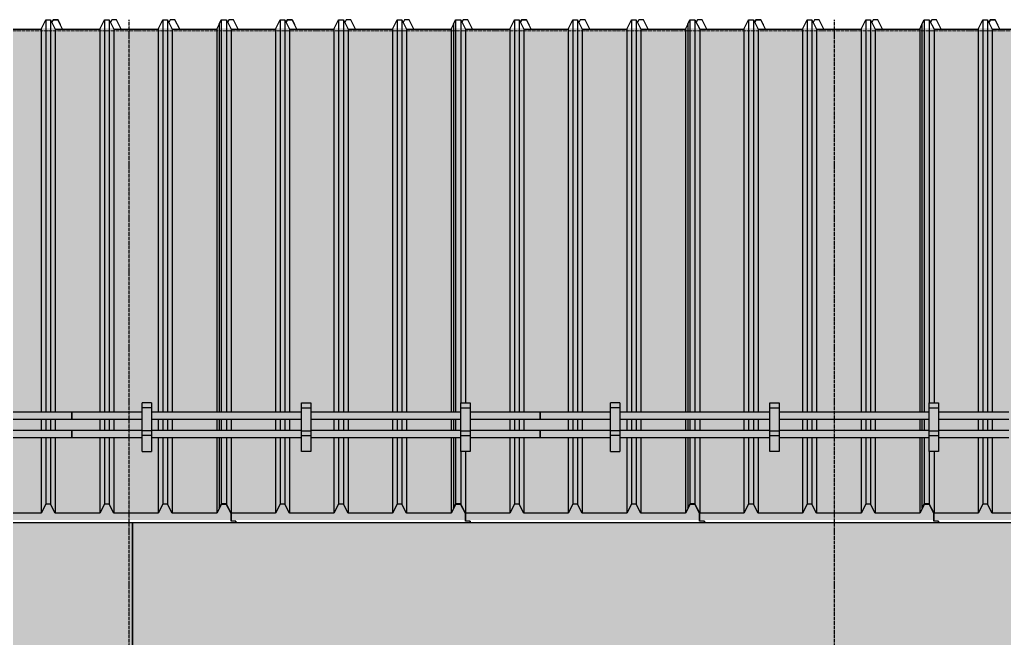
# Model space of a CAD drawing. Header units: millimetres. Extents: x 2162 to 93478, y -2737 to 52379.
# Drawn here: x 35685 to 39887, y 47372 to 50015 of the extents above; entities that cross this region are included whole.
import ezdxf

# ---------------------------------------------------------------- set-up
doc = ezdxf.new("R2010")
doc.units = ezdxf.units.MM
doc.linetypes.add('Штрихпунктир 15 х 2 х 2 мм', pattern=[19, 15, -2, 0, -2])
doc.linetypes.add('Штрихпунктирная', pattern=[30, 25, -2.25, 0.5, -2.25])
doc.layers.add('Axes', color=40, linetype='Штрихпунктирная')
doc.layers.add('Level', color=7, linetype='Continuous', lineweight=9)

# ---------------------------------------------------------------- blocks, each defined once
blk = doc.blocks.new('panel054')
at = {"color": 0}
for p, q in [((20721.2, 5308.9), (20730.7, 5327.4)), ((20721.2, 5308.9), (20721.2, 3650.7)), ((20730.7, 5327.4), (20752.2, 5327.4)), ((20730.7, 5327.4), (20730.7, 3650.7)), ((20752.2, 5327.4), (20772.7, 5287.3)), ((20752.2, 5327.4), (20752.2, 3690.1)), ((20961.4, 5287.3), (20981.4, 5326.4)), ((20981.4, 5326.4), (21001.4, 5326.4)), ((20981.4, 5326.4), (20981.4, 3650.4)), ((21001.4, 5326.4), (21021.4, 5287.3)), ((21001.4, 5326.4), (21001.4, 3650.4)), ((21211.4, 5287.3), (21231.4, 5326.4)), ((21231.4, 5326.4), (21251.4, 5326.4)), ((21231.4, 5326.4), (21231.4, 3650.4)), ((21251.4, 5326.4), (21271.4, 5287.3)), ((21251.4, 5326.4), (21251.4, 3650.4)), ((21461.4, 5287.3), (21481.4, 5326.4)), ((21481.4, 5326.4), (21501.4, 5326.4)), ((21481.4, 5326.4), (21481.4, 3650.7)), ((21501.4, 5326.4), (21521.4, 5287.3)), ((21501.4, 5326.4), (21501.4, 3650.7)), ((21711.4, 5287.3), (21721.2, 5306.4)), ((20772.7, 5287.3), (20961.4, 5287.3)), ((20772.7, 5287.3), (20772.7, 3690.1)), ((20961.4, 5287.3), (20961.4, 3650.4)), ((21021.4, 5287.3), (21211.4, 5287.3)), ((21021.4, 5287.3), (21021.4, 3650.6)), ((21211.4, 5287.3), (21211.4, 3650.4)), ((21271.4, 5287.3), (21461.4, 5287.3)), ((21271.4, 5287.3), (21271.4, 3650.4)), ((21461.4, 5287.3), (21461.4, 3650.7)), ((21521.4, 5287.3), (21711.4, 5287.3)), ((21521.4, 5287.3), (21521.4, 3650.7)), ((21711.4, 5287.3), (21711.4, 3650.4)), ((20721.2, 3620.7), (20721.2, 3572.4)), ((20730.7, 3620.7), (20730.7, 3572.4)), ((20961.4, 3620.7), (20961.4, 3572.1)), ((20981.4, 3620.7), (20981.4, 3572.1)), ((21001.4, 3620.7), (21001.4, 3572.1)), ((21021.4, 3620.7), (21021.4, 3572.4)), ((21211.4, 3620.7), (21211.4, 3572.1)), ((21231.4, 3620.7), (21231.4, 3572.1)), ((21251.4, 3620.7), (21251.4, 3572.1)), ((21271.4, 3620.7), (21271.4, 3572.1)), ((21461.4, 3620.8), (21461.4, 3572.5)), ((21481.4, 3620.8), (21481.4, 3572.5)), ((21501.4, 3620.8), (21501.4, 3572.5)), ((21521.4, 3620.8), (21521.4, 3572.5)), ((21711.4, 3620.7), (21711.4, 3572.1)), ((20721.2, 3542.5), (20721.2, 3240.7)), ((20730.7, 3542.5), (20730.7, 3259.2)), ((20961.4, 3542.5), (20961.4, 3219.1)), ((20981.4, 3542.5), (20981.4, 3258.3)), ((21001.4, 3542.5), (21001.4, 3258.3)), ((21021.4, 3542.5), (21021.4, 3219.1)), ((21211.4, 3542.5), (21211.4, 3219.1)), ((21231.4, 3542.5), (21231.4, 3258.3)), ((21251.4, 3542.5), (21251.4, 3258.3)), ((21271.4, 3542.5), (21271.4, 3219.1)), ((21461.4, 3542.5), (21461.4, 3219.1)), ((21481.4, 3542.5), (21481.4, 3258.3)), ((21501.4, 3542.6), (21501.4, 3258.3)), ((21521.4, 3542.6), (21521.4, 3219.1)), ((21711.4, 3542.5), (21711.4, 3219.1)), ((20752.2, 3482.3), (20752.2, 3259.2)), ((20772.7, 3482.3), (20772.7, 3219.1)), ((20730.7, 3259.2), (20721.2, 3240.7)), ((20721.2, 3240.7), (20721.9, 3240.3)), ((20721.9, 3240.3), (20731.2, 3258.4)), ((20752.2, 3259.2), (20730.7, 3259.2)), ((20731.2, 3258.4), (20751.7, 3258.4)), ((20751.7, 3258.4), (20772.2, 3218.3)), ((20772.7, 3219.1), (20752.2, 3259.2)), ((20981.4, 3258.3), (20961.4, 3219.1)), ((21001.4, 3258.3), (20981.4, 3258.3)), ((21021.4, 3219.1), (21001.4, 3258.3)), ((21231.4, 3258.3), (21211.4, 3219.1)), ((21251.4, 3258.3), (21231.4, 3258.3)), ((21271.4, 3219.1), (21251.4, 3258.3)), ((21481.4, 3258.3), (21461.4, 3219.1)), ((21501.4, 3258.3), (21481.4, 3258.3)), ((21521.4, 3219.1), (21501.4, 3258.3)), ((21731.4, 3258.3), (21711.4, 3219.1)), ((21751.4, 3258.3), (21731.4, 3258.3)), ((21772.2, 3217.6), (21751.4, 3258.3)), ((20772.2, 3217.6), (20772.2, 3186.4)), ((20961.4, 3219.1), (20772.7, 3219.1)), ((21211.4, 3219.1), (21021.4, 3219.1)), ((21461.4, 3219.1), (21271.4, 3219.1)), ((21711.4, 3219.1), (21521.4, 3219.1)), ((21772.2, 3185.9), (21772.2, 3217.6)), ((20772.2, 3186.4), (20792.2, 3186.4)), ((20792.2, 3185.9), (20792.2, 3180)), ((20792.2, 3180), (21792.2, 3180)), ((21792.2, 3185.9), (21772.2, 3185.9)), ((21792.2, 3180), (21792.2, 3185.9))]:
    blk.add_line(p, q, dxfattribs=at)

msp = doc.modelspace()

# ---------------------------------------------------------------- hatches: boundary and pattern name
at = {"true_color": 0x61993b}
h = msp.add_hatch(color=85, dxfattribs=at)
h.dxf.hatch_style = 1
h.paths.add_polyline_path([(57637.3, 49977.9), (17777.2, 49977.9), (17777.2, 47877.9), (57637.3, 47877.9)])
h.paths.add_polyline_path([(18612.2, 48388.1), (18612.2, 48367.3), (18612.2, 48348.7), (19252.2, 48348.7), (19252.2, 48367.3), (19252.2, 48388.1), (19292.2, 48388.1), (19292.2, 48367.3), (19292.2, 48348.7), (19592.2, 48348.7), (19892.2, 48348.7), (19892.2, 48367.3), (19892.2, 48388.1), (19932.2, 48388.1), (19932.2, 48367.3), (19932.2, 48348.7), (20572.2, 48348.7), (20572.2, 48367.3), (20572.2, 48388.1), (20612.2, 48388.1), (20612.2, 48367.3), (20612.2, 48269.5), (20612.2, 48248.7), (20612.2, 48180.2), (20572.2, 48180.2), (20572.2, 48240.4), (20521.4, 48240.4), (20521.4, 47917.1), (20501.4, 47956.2), (20481.4, 47956.2), (20461.4, 47917.1), (20272.2, 47917.1), (20272.2, 47884.3), (20292.2, 47884.3), (20292.2, 47883.8), (20272.2, 47883.8), (20272.2, 47915.6), (20251.4, 47956.2), (20231.4, 47956.2), (20211.4, 47917.1), (20021.4, 47917.1), (20001.4, 47956.2), (19981.4, 47956.2), (19961.4, 47917.1), (19771.4, 47917.1), (19751.4, 47956.2), (19731.4, 47956.2), (19711.4, 47917.1), (19521.4, 47917.1), (19501.4, 47956.2), (19481.4, 47956.2), (19461.4, 47917.1), (19272.2, 47917.1), (19272.2, 47884.3), (19292.2, 47884.3), (19292.2, 47883.8), (19272.2, 47883.8), (19272.2, 47915.6), (19251.4, 47956.2), (19231.4, 47956.2), (19211.4, 47917.1), (19021.4, 47917.1), (19001.4, 47956.2), (18981.4, 47956.2), (18961.4, 47917.1), (18771.4, 47917.1), (18751.4, 47956.2), (18731.4, 47956.2), (18711.4, 47917.1), (18521.4, 47917.1), (18501.4, 47956.2), (18481.4, 47956.2), (18461.4, 47917.1), (18272.2, 47917.1), (18272.2, 47916.3), (18271.8, 47917.1), (18241.4, 47917.1), (18226.2, 47946.8), (18221.9, 47938.3), (18221.2, 47938.6), (18225.8, 47947.6), (18221.4, 47956.2), (18201.4, 47956.2), (18181.4, 47917.1), (17991.4, 47917.1), (17971.4, 47956.2), (17951.4, 47956.2), (17931.4, 47917.1), (17931.4, 48180.2), (17892.2, 48180.2), (17892.2, 48248.7), (17892.2, 48269.5), (17892.2, 48367.3), (17892.2, 48388.1), (17932.2, 48388.1), (17932.2, 48367.3), (17932.2, 48348.7), (18572.2, 48348.7), (18572.2, 48367.3), (18572.2, 48388.1)], flags=16)
h.paths.add_polyline_path([(18612.2, 48270.4), (18612.2, 48248.7), (18612.2, 48240.4), (19252.2, 48240.4), (19252.2, 48248.7), (19252.2, 48270.4)], flags=0)
h.paths.add_polyline_path([(18521.4, 48318.7), (18521.4, 48270.4), (18572.2, 48270.4), (18572.2, 48269.5), (18572.2, 48248.7), (18572.2, 48240.4), (18471.4, 48240.4), (18471.4, 47956.2), (18451.4, 47956.2), (18431.4, 47917.1), (18431.4, 48240.4), (18272.6, 48240.4), (18272.6, 47917.1), (18252.5, 47956.4), (18230.6, 47956.4), (18230.6, 48240.4), (17932.2, 48240.4), (17932.2, 48248.7), (17932.2, 48270.4), (17951.4, 48270.4), (17951.4, 48318.7)], flags=0)
h.paths.add_polyline_path([(19592.2, 48318.7), (19771.4, 48318.7), (19771.4, 48270.4), (19892.2, 48270.4), (19932.2, 48269.5), (19932.2, 48248.7), (19932.2, 48180.2), (19892.2, 48180.2), (19892.2, 48240.4), (19592.2, 48240.4), (19292.2, 48240.4), (19292.2, 48180.2), (19272.6, 48180.2), (19272.6, 47917.1), (19272.2, 47884.3), (19272.2, 47916.3), (19251.7, 47956.4), (19231.1, 47956.4), (19221.9, 47938.3), (19221.2, 47938.6), (19230.6, 47957.2), (19252.1, 47957.2), (19252.1, 48180.2), (19292.2, 48180.2), (19292.2, 48248.7), (19292.2, 48270.4), (19461.4, 48270.4), (19461.4, 48318.7)], flags=0)
h.paths.add_polyline_path([(20521.4, 48318.7), (20521.4, 48270.4), (19961.4, 48270.4), (19961.4, 48318.7)], flags=0)
h.paths.add_polyline_path([(20221.2, 47938.6), (20230.6, 47957.2), (20252.1, 47957.2), (20272.6, 47917.1), (20272.2, 47916.3), (20251.7, 47956.4), (20231.1, 47956.4), (20221.9, 47938.3)], flags=0)
h.paths.add_polyline_path([(20272.6, 48240.4), (20272.6, 47917.1), (20272.2, 47884.3), (20272.2, 47915.6)], flags=0)
h = msp.add_hatch(color=85, dxfattribs=at)
h.dxf.hatch_style = 1
h.paths.add_polyline_path([(57615.6, 49336.2), (5644.8, 49336.2), (5644.8, 47879), (57615.6, 47879)])
h.paths.add_polyline_path([(17022, 49336.2), (17022, 48338.3)], flags=16)
h.paths.add_polyline_path([(15460.8, 49336.2), (15456.8, 49316.4), (15456.8, 48358), (15247.1, 48338.3), (15291.1, 48357), (15291.1, 48338.3), (15460.8, 48338.3)], flags=16)
at = {"true_color": 0xecece7}
h = msp.add_hatch(color=254, dxfattribs=at)
h.dxf.hatch_style = 1
h.paths.add_polyline_path([(57150.1, 47867.6), (6124, 47867.6), (6124, 46927.6), (9899.9, 46927.6), (10799.9, 46927.6), (57150.1, 46927.6)])

# ---------------------------------------------------------------- linework, layer by layer
for p, q in [((35827.1, 50015), (35821.4, 50004)), ((35821.9, 50003.1), (35827.6, 50014.2)), ((35827.8, 50014), (35822.1, 50002.8)), ((35848.6, 50015), (35827.1, 50015)), ((35827.6, 50014.2), (35848.1, 50014.2)), ((35847.8, 50014), (35827.8, 50014)), ((35867.8, 49974.9), (35847.8, 50014)), ((35848.1, 50014.2), (35857.3, 49996.1)), ((35858, 49996.5), (35848.6, 50015)), ((36077.8, 50014), (36072.1, 50002.8)), ((36097.8, 50014), (36077.8, 50014)), ((36117.8, 49974.9), (36097.8, 50014)), ((36327.8, 50014), (36322.1, 50002.8)), ((36347.8, 50014), (36327.8, 50014)), ((36367.8, 49974.9), (36347.8, 50014)), ((36536.1, 49996.5), (36545.5, 50015)), ((36545.5, 50015), (36567, 50015)), ((36545.5, 50015), (36545.5, 48338)), ((36567, 50015), (36587.5, 49974.9)), ((36567, 50015), (36567, 48338)), ((36577.8, 50014), (36572.7, 50004)), ((36597.8, 50014), (36577.8, 50014)), ((36617.8, 49974.9), (36597.8, 50014)), ((36776.3, 49974.9), (36796.3, 50014)), ((36796.3, 50014), (36816.3, 50014)), ((36796.3, 50014), (36796.3, 48338.3)), ((36816.3, 50014), (36836.3, 49974.9)), ((36816.3, 50014), (36816.3, 48338.3)), ((36827.1, 50015), (36821.4, 50004)), ((36821.9, 50003.1), (36827.6, 50014.2)), ((36827.8, 50014), (36822.1, 50002.8)), ((36848.6, 50015), (36827.1, 50015)), ((36827.6, 50014.2), (36848.1, 50014.2)), ((36847.8, 50014), (36827.8, 50014)), ((36867.8, 49974.9), (36847.8, 50014)), ((36848.1, 50014.2), (36857.3, 49996.1)), ((36858, 49996.5), (36848.6, 50015)), ((37026.3, 49974.9), (37046.3, 50014)), ((37046.3, 50014), (37066.3, 50014)), ((37046.3, 50014), (37046.3, 48338.3)), ((37066.3, 50014), (37086.3, 49974.9)), ((37066.3, 50014), (37066.3, 48338.3)), ((37077.8, 50014), (37072.1, 50002.8)), ((37097.8, 50014), (37077.8, 50014)), ((37117.8, 49974.9), (37097.8, 50014)), ((37276.3, 49974.9), (37296.3, 50014)), ((37296.3, 50014), (37316.3, 50014)), ((37296.3, 50014), (37296.3, 48338)), ((37316.3, 50014), (37336.3, 49974.9)), ((37316.3, 50014), (37316.3, 48338)), ((37327.8, 50014), (37322.1, 50002.8)), ((37347.8, 50014), (37327.8, 50014)), ((37367.8, 49974.9), (37347.8, 50014)), ((37577.8, 50014), (37572.7, 50004)), ((37597.8, 50014), (37577.8, 50014)), ((37617.8, 49974.9), (37597.8, 50014)), ((37827.1, 50015), (37821.4, 50004)), ((37821.9, 50003.1), (37827.6, 50014.2)), ((37827.8, 50014), (37822.1, 50002.8)), ((37848.6, 50015), (37827.1, 50015)), ((37827.6, 50014.2), (37848.1, 50014.2)), ((37847.8, 50014), (37827.8, 50014)), ((37867.8, 49974.9), (37847.8, 50014)), ((37848.1, 50014.2), (37857.3, 49996.1)), ((37858, 49996.5), (37848.6, 50015)), ((38077.8, 50014), (38072.1, 50002.8)), ((38097.8, 50014), (38077.8, 50014)), ((38117.8, 49974.9), (38097.8, 50014)), ((38327.8, 50014), (38322.1, 50002.8)), ((38347.8, 50014), (38327.8, 50014)), ((38367.8, 49974.9), (38347.8, 50014)), ((38536.1, 49996.5), (38545.5, 50015)), ((38545.5, 50015), (38567, 50015)), ((38545.5, 50015), (38545.5, 48338)), ((38567, 50015), (38587.5, 49974.9)), ((38567, 50015), (38567, 48338)), ((38577.8, 50014), (38572.7, 50004)), ((38597.8, 50014), (38577.8, 50014)), ((38617.8, 49974.9), (38597.8, 50014)), ((38776.3, 49974.9), (38796.3, 50014)), ((38796.3, 50014), (38816.3, 50014)), ((38796.3, 50014), (38796.3, 48338.3)), ((38816.3, 50014), (38836.3, 49974.9)), ((38816.3, 50014), (38816.3, 48338.3)), ((38827.1, 50015), (38821.4, 50004)), ((38821.9, 50003.1), (38827.6, 50014.2)), ((38827.8, 50014), (38822.1, 50002.8)), ((38848.6, 50015), (38827.1, 50015)), ((38827.6, 50014.2), (38848.1, 50014.2)), ((38847.8, 50014), (38827.8, 50014)), ((38867.8, 49974.9), (38847.8, 50014)), ((38848.1, 50014.2), (38857.3, 49996.1)), ((38858, 49996.5), (38848.6, 50015)), ((39026.3, 49974.9), (39046.3, 50014)), ((39046.3, 50014), (39066.3, 50014)), ((39046.3, 50014), (39046.3, 48338.3)), ((39066.3, 50014), (39086.3, 49974.9)), ((39066.3, 50014), (39066.3, 48338.3)), ((39077.8, 50014), (39072.1, 50002.8)), ((39097.8, 50014), (39077.8, 50014)), ((39117.8, 49974.9), (39097.8, 50014)), ((39276.3, 49974.9), (39296.3, 50014)), ((39296.3, 50014), (39316.3, 50014)), ((39296.3, 50014), (39296.3, 48338)), ((39316.3, 50014), (39336.3, 49974.9)), ((39316.3, 50014), (39316.3, 48338)), ((39327.8, 50014), (39322.1, 50002.8)), ((39347.8, 50014), (39327.8, 50014)), ((39367.8, 49974.9), (39347.8, 50014)), ((39577.8, 50014), (39572.7, 50004)), ((39597.8, 50014), (39577.8, 50014)), ((39617.8, 49974.9), (39597.8, 50014)), ((39827.1, 50015), (39821.4, 50004)), ((39821.9, 50003.1), (39827.6, 50014.2)), ((39827.8, 50014), (39822.1, 50002.8)), ((39848.6, 50015), (39827.1, 50015)), ((39827.6, 50014.2), (39848.1, 50014.2)), ((39847.8, 50014), (39827.8, 50014)), ((39867.8, 49974.9), (39847.8, 50014)), ((39848.1, 50014.2), (39857.3, 49996.1)), ((39858, 49996.5), (39848.6, 50015)), ((35857.3, 49996.1), (35858, 49996.5)), ((35858, 49996.5), (35858, 49994)), ((36536.1, 49996.5), (36536.1, 48338)), ((36587.5, 49974.9), (36776.3, 49974.9)), ((36587.5, 49974.9), (36587.5, 48338)), ((36776.3, 49974.9), (36776.3, 48338.3)), ((36836.3, 49974.9), (37026.3, 49974.9)), ((36836.3, 49974.9), (36836.3, 48338.3)), ((36857.3, 49996.1), (36858, 49996.5)), ((36858, 49996.5), (36858, 49994)), ((37026.3, 49974.9), (37026.3, 48338.3)), ((37086.3, 49974.9), (37276.3, 49974.9)), ((37086.3, 49974.9), (37086.3, 48338)), ((37276.3, 49974.9), (37276.3, 48338)), ((37336.3, 49974.9), (37526.3, 49974.9)), ((37336.3, 49974.9), (37336.3, 48338)), ((37526.3, 49974.9), (37536.1, 49994)), ((37526.3, 49974.9), (37526.3, 48338.3)), ((37857.3, 49996.1), (37858, 49996.5)), ((37858, 49996.5), (37858, 49994)), ((38536.1, 49996.5), (38536.1, 48338)), ((38587.5, 49974.9), (38776.3, 49974.9)), ((38587.5, 49974.9), (38587.5, 48338)), ((38776.3, 49974.9), (38776.3, 48338.3)), ((38836.3, 49974.9), (39026.3, 49974.9)), ((38836.3, 49974.9), (38836.3, 48338.3)), ((38857.3, 49996.1), (38858, 49996.5)), ((38858, 49996.5), (38858, 49994)), ((39026.3, 49974.9), (39026.3, 48338.3)), ((39086.3, 49974.9), (39276.3, 49974.9)), ((39086.3, 49974.9), (39086.3, 48338)), ((39276.3, 49974.9), (39276.3, 48338)), ((39336.3, 49974.9), (39526.3, 49974.9)), ((39336.3, 49974.9), (39336.3, 48338)), ((39526.3, 49974.9), (39536.1, 49994)), ((39526.3, 49974.9), (39526.3, 48338.3)), ((39857.3, 49996.1), (39858, 49996.5)), ((39858, 49996.5), (39858, 49994)), ((35907.1, 48338.3), (35907.1, 48338.3)), ((35907.1, 48338.3), (35907.1, 48338.3)), ((36247.1, 48357), (36207.1, 48357)), ((36887.1, 48357), (36927.1, 48357)), ((37567.1, 48357), (37607.1, 48357)), ((37907.1, 48338.3), (37907.1, 48338.3)), ((37907.1, 48338.3), (37907.1, 48338.3)), ((38247.1, 48357), (38207.1, 48357)), ((38887.1, 48357), (38927.1, 48357)), ((39567.1, 48357), (39607.1, 48357)), ((36536.1, 48308.4), (36536.1, 48259.8)), ((36545.5, 48308.4), (36545.5, 48259.8)), ((36567, 48308.4), (36567, 48259.8)), ((36587.5, 48308.4), (36587.5, 48259.8)), ((36776.3, 48308.4), (36776.3, 48260)), ((36796.3, 48308.4), (36796.3, 48260)), ((36816.3, 48308.4), (36816.3, 48260)), ((36836.3, 48308.4), (36836.3, 48260)), ((37026.3, 48308.5), (37026.3, 48260.1)), ((37046.3, 48308.5), (37046.3, 48260.1)), ((37066.3, 48308.5), (37066.3, 48260.1)), ((37086.3, 48308.5), (37086.3, 48259.8)), ((37276.3, 48308.4), (37276.3, 48259.8)), ((37296.3, 48308.4), (37296.3, 48259.8)), ((37316.3, 48308.4), (37316.3, 48259.8)), ((37336.3, 48308.4), (37336.3, 48259.8)), ((37526.3, 48308.4), (37526.3, 48260)), ((38536.1, 48308.4), (38536.1, 48259.8)), ((38545.5, 48308.4), (38545.5, 48259.8)), ((38567, 48308.4), (38567, 48259.8)), ((38587.5, 48308.4), (38587.5, 48259.8)), ((38776.3, 48308.4), (38776.3, 48260)), ((38796.3, 48308.4), (38796.3, 48260)), ((38816.3, 48308.4), (38816.3, 48260)), ((38836.3, 48308.4), (38836.3, 48260)), ((39026.3, 48308.5), (39026.3, 48260.1)), ((39046.3, 48308.5), (39046.3, 48260.1)), ((39066.3, 48308.5), (39066.3, 48260.1)), ((39086.3, 48308.5), (39086.3, 48259.8)), ((39276.3, 48308.4), (39276.3, 48259.8)), ((39296.3, 48308.4), (39296.3, 48259.8)), ((39316.3, 48308.4), (39316.3, 48259.8)), ((39336.3, 48308.4), (39336.3, 48259.8)), ((39526.3, 48308.4), (39526.3, 48260)), ((35907.1, 48260.1), (35907.1, 48260.1)), ((35907.1, 48260.1), (35907.1, 48260.1)), ((36247.1, 48259.1), (36207.1, 48259.1)), ((36887.1, 48259.1), (36927.1, 48259.1)), ((37567.1, 48259.1), (37607.1, 48259.1)), ((37907.1, 48260.1), (37907.1, 48260.1)), ((37907.1, 48260.1), (37907.1, 48260.1)), ((38247.1, 48259.1), (38207.1, 48259.1)), ((38887.1, 48259.1), (38927.1, 48259.1)), ((39567.1, 48259.1), (39607.1, 48259.1)), ((36247.1, 48238.4), (36207.1, 48238.4)), ((36536.1, 48230.1), (36536.1, 47928.3)), ((36545.5, 48230.1), (36545.5, 47946.8)), ((36567, 48230.1), (36567, 47946.8)), ((36587.5, 48230.1), (36587.5, 47906.7)), ((36776.3, 48230.1), (36776.3, 47906.7)), ((36796.3, 48230.1), (36796.3, 47945.9)), ((36816.3, 48230.1), (36816.3, 47945.9)), ((36836.3, 48230.1), (36836.3, 47906.7)), ((36887.1, 48238.4), (36927.1, 48238.4)), ((37026.3, 48230.2), (37026.3, 47906.7)), ((37046.3, 48230.2), (37046.3, 47945.9)), ((37066.3, 48230.3), (37066.3, 47945.9)), ((37086.3, 48230.3), (37086.3, 47906.7)), ((37276.3, 48230.1), (37276.3, 47906.7)), ((37296.3, 48230.1), (37296.3, 47945.9)), ((37316.3, 48230.1), (37316.3, 47945.9)), ((37336.3, 48230.1), (37336.3, 47906.7)), ((37526.3, 48230.1), (37526.3, 47906.7)), ((37567.1, 48238.4), (37607.1, 48238.4)), ((38247.1, 48238.4), (38207.1, 48238.4)), ((38536.1, 48230.1), (38536.1, 47928.3)), ((38545.5, 48230.1), (38545.5, 47946.8)), ((38567, 48230.1), (38567, 47946.8)), ((38587.5, 48230.1), (38587.5, 47906.7)), ((38776.3, 48230.1), (38776.3, 47906.7)), ((38796.3, 48230.1), (38796.3, 47945.9)), ((38816.3, 48230.1), (38816.3, 47945.9)), ((38836.3, 48230.1), (38836.3, 47906.7)), ((38887.1, 48238.4), (38927.1, 48238.4)), ((39026.3, 48230.2), (39026.3, 47906.7)), ((39046.3, 48230.2), (39046.3, 47945.9)), ((39066.3, 48230.3), (39066.3, 47945.9)), ((39086.3, 48230.3), (39086.3, 47906.7)), ((39276.3, 48230.1), (39276.3, 47906.7)), ((39296.3, 48230.1), (39296.3, 47945.9)), ((39316.3, 48230.1), (39316.3, 47945.9)), ((39336.3, 48230.1), (39336.3, 47906.7)), ((39526.3, 48230.1), (39526.3, 47906.7)), ((39567.1, 48238.4), (39607.1, 48238.4)), ((36545.5, 47946.8), (36536.1, 47928.3)), ((36536.1, 47928.3), (36536.8, 47928)), ((36536.8, 47928), (36546, 47946.1)), ((36567, 47946.8), (36545.5, 47946.8)), ((36546, 47946.1), (36566.6, 47946.1)), ((36566.6, 47946.1), (36587.1, 47906)), ((36587.5, 47906.7), (36567, 47946.8)), ((36796.3, 47945.9), (36776.3, 47906.7)), ((36816.3, 47945.9), (36796.3, 47945.9)), ((36836.3, 47906.7), (36816.3, 47945.9)), ((37046.3, 47945.9), (37026.3, 47906.7)), ((37066.3, 47945.9), (37046.3, 47945.9)), ((37086.3, 47906.7), (37066.3, 47945.9)), ((37296.3, 47945.9), (37276.3, 47906.7)), ((37316.3, 47945.9), (37296.3, 47945.9)), ((37336.3, 47906.7), (37316.3, 47945.9)), ((37546.3, 47945.9), (37526.3, 47906.7)), ((37566.3, 47945.9), (37546.3, 47945.9)), ((37587.1, 47905.3), (37566.3, 47945.9)), ((38545.5, 47946.8), (38536.1, 47928.3)), ((38536.1, 47928.3), (38536.8, 47928)), ((38536.8, 47928), (38546, 47946.1)), ((38567, 47946.8), (38545.5, 47946.8)), ((38546, 47946.1), (38566.6, 47946.1)), ((38566.6, 47946.1), (38587.1, 47906)), ((38587.5, 47906.7), (38567, 47946.8)), ((38796.3, 47945.9), (38776.3, 47906.7)), ((38816.3, 47945.9), (38796.3, 47945.9)), ((38836.3, 47906.7), (38816.3, 47945.9)), ((39046.3, 47945.9), (39026.3, 47906.7)), ((39066.3, 47945.9), (39046.3, 47945.9)), ((39086.3, 47906.7), (39066.3, 47945.9)), ((39296.3, 47945.9), (39276.3, 47906.7)), ((39316.3, 47945.9), (39296.3, 47945.9)), ((39336.3, 47906.7), (39316.3, 47945.9)), ((39546.3, 47945.9), (39526.3, 47906.7)), ((39566.3, 47945.9), (39546.3, 47945.9)), ((39587.1, 47905.3), (39566.3, 47945.9)), ((36166.6, 46927.6), (36166.6, 47867.6)), ((36166.6, 47867.6), (36166.6, 46927.6)), ((36587.1, 47905.3), (36587.1, 47874)), ((36587.1, 47874), (36607.1, 47874)), ((36776.3, 47906.7), (36587.5, 47906.7)), ((36607.1, 47873.5), (36607.1, 47867.6)), ((36607.1, 47867.6), (37607.1, 47867.6)), ((37026.3, 47906.7), (36836.3, 47906.7)), ((37276.3, 47906.7), (37086.3, 47906.7)), ((37526.3, 47906.7), (37336.3, 47906.7)), ((37587.1, 47873.5), (37587.1, 47905.3)), ((37607.1, 47873.5), (37587.1, 47873.5)), ((37607.1, 47867.6), (37607.1, 47873.5)), ((38587.1, 47905.3), (38587.1, 47874)), ((38587.1, 47874), (38607.1, 47874)), ((38776.3, 47906.7), (38587.5, 47906.7)), ((38607.1, 47873.5), (38607.1, 47867.6)), ((38607.1, 47867.6), (39607.1, 47867.6)), ((39026.3, 47906.7), (38836.3, 47906.7)), ((39276.3, 47906.7), (39086.3, 47906.7)), ((39526.3, 47906.7), (39336.3, 47906.7)), ((39587.1, 47873.5), (39587.1, 47905.3)), ((39607.1, 47873.5), (39587.1, 47873.5)), ((39607.1, 47867.6), (39607.1, 47873.5))]:
    msp.add_line(p, q)
at = {"color": 0}
for p, q in [((36207.1, 48357), (36207.1, 48377.8)), ((36247.1, 48377.8), (36207.1, 48377.8)), ((36247.1, 48377.8), (36247.1, 48357)), ((36887.1, 48357), (36887.1, 48377.8)), ((36887.1, 48377.8), (36927.1, 48377.8)), ((36927.1, 48377.8), (36927.1, 48357)), ((37567.1, 48357), (37567.1, 48377.8)), ((37567.1, 48377.8), (37607.1, 48377.8)), ((37607.1, 48377.8), (37607.1, 48357)), ((38207.1, 48357), (38207.1, 48377.8)), ((38247.1, 48377.8), (38207.1, 48377.8)), ((38247.1, 48377.8), (38247.1, 48357)), ((38887.1, 48357), (38887.1, 48377.8)), ((38887.1, 48377.8), (38927.1, 48377.8)), ((38927.1, 48377.8), (38927.1, 48357)), ((39567.1, 48357), (39567.1, 48377.8)), ((39567.1, 48377.8), (39607.1, 48377.8)), ((39607.1, 48377.8), (39607.1, 48357)), ((35907.1, 48338.3), (35607.1, 48338.3)), ((35907.1, 48338.3), (35907.1, 48320.2)), ((36207.1, 48338.3), (35907.1, 48338.3)), ((35907.1, 48320.2), (35907.1, 48338.3)), ((36207.1, 48259.1), (36207.1, 48357)), ((36247.1, 48357), (36247.1, 48259.1)), ((36887.1, 48338.3), (36247.1, 48338.3)), ((36887.1, 48259.1), (36887.1, 48357)), ((36927.1, 48357), (36927.1, 48259.1)), ((37567.1, 48338.3), (36927.1, 48338.3)), ((37567.1, 48259.1), (37567.1, 48357)), ((37607.1, 48357), (37607.1, 48259.1)), ((37907.1, 48338.3), (37607.1, 48338.3)), ((37907.1, 48338.3), (37907.1, 48320.2)), ((38207.1, 48338.3), (37907.1, 48338.3)), ((37907.1, 48320.2), (37907.1, 48338.3)), ((38207.1, 48259.1), (38207.1, 48357)), ((38247.1, 48357), (38247.1, 48259.1)), ((38887.1, 48338.3), (38247.1, 48338.3)), ((38887.1, 48259.1), (38887.1, 48357)), ((38927.1, 48357), (38927.1, 48259.1)), ((39567.1, 48338.3), (38927.1, 48338.3)), ((39567.1, 48259.1), (39567.1, 48357)), ((39607.1, 48357), (39607.1, 48259.1)), ((39907.1, 48338.3), (39607.1, 48338.3)), ((35607.1, 48308.3), (35907.1, 48308.3)), ((35907.1, 48320.2), (35907.1, 48308.3)), ((35907.1, 48308.3), (35907.1, 48320.2)), ((35907.1, 48308.3), (36207.1, 48308.3)), ((36247.1, 48308.3), (36887.1, 48308.3)), ((36927.1, 48308.3), (37567.1, 48308.3)), ((37607.1, 48308.3), (37907.1, 48308.3)), ((37907.1, 48320.2), (37907.1, 48308.3)), ((37907.1, 48308.3), (37907.1, 48320.2)), ((37907.1, 48308.3), (38207.1, 48308.3)), ((38247.1, 48308.3), (38887.1, 48308.3)), ((38927.1, 48308.3), (39567.1, 48308.3)), ((39607.1, 48308.3), (39907.1, 48308.3)), ((35907.1, 48260.1), (35607.1, 48260.1)), ((35907.1, 48260.1), (35907.1, 48242)), ((36207.1, 48260.1), (35907.1, 48260.1)), ((35907.1, 48242), (35907.1, 48260.1)), ((36207.1, 48238.4), (36207.1, 48259.1)), ((36887.1, 48260.1), (36247.1, 48260.1)), ((36247.1, 48259.1), (36247.1, 48238.4)), ((36887.1, 48238.4), (36887.1, 48259.1)), ((37567.1, 48260.1), (36927.1, 48260.1)), ((36927.1, 48259.1), (36927.1, 48238.4)), ((37567.1, 48238.4), (37567.1, 48259.1)), ((37907.1, 48260.1), (37607.1, 48260.1)), ((37607.1, 48259.1), (37607.1, 48238.4)), ((37907.1, 48260.1), (37907.1, 48242)), ((38207.1, 48260.1), (37907.1, 48260.1)), ((37907.1, 48242), (37907.1, 48260.1)), ((38207.1, 48238.4), (38207.1, 48259.1)), ((38887.1, 48260.1), (38247.1, 48260.1)), ((38247.1, 48259.1), (38247.1, 48238.4)), ((38887.1, 48238.4), (38887.1, 48259.1)), ((39567.1, 48260.1), (38927.1, 48260.1)), ((38927.1, 48259.1), (38927.1, 48238.4)), ((39567.1, 48238.4), (39567.1, 48259.1)), ((39907.1, 48260.1), (39607.1, 48260.1)), ((39607.1, 48259.1), (39607.1, 48238.4)), ((35607.1, 48230.1), (35907.1, 48230.1)), ((35907.1, 48242), (35907.1, 48230.1)), ((35907.1, 48230.1), (35907.1, 48242)), ((35907.1, 48230.1), (36207.1, 48230.1)), ((36207.1, 48169.9), (36207.1, 48238.4)), ((36247.1, 48238.4), (36247.1, 48169.9)), ((36247.1, 48230.1), (36887.1, 48230.1)), ((36887.1, 48169.9), (36887.1, 48238.4)), ((36927.1, 48238.4), (36927.1, 48169.9)), ((36927.1, 48230.1), (37567.1, 48230.1)), ((37567.1, 48169.9), (37567.1, 48238.4)), ((37607.1, 48238.4), (37607.1, 48169.9)), ((37607.1, 48230.1), (37907.1, 48230.1)), ((37907.1, 48242), (37907.1, 48230.1)), ((37907.1, 48230.1), (37907.1, 48242)), ((37907.1, 48230.1), (38207.1, 48230.1)), ((38207.1, 48169.9), (38207.1, 48238.4)), ((38247.1, 48238.4), (38247.1, 48169.9)), ((38247.1, 48230.1), (38887.1, 48230.1)), ((38887.1, 48169.9), (38887.1, 48238.4)), ((38927.1, 48238.4), (38927.1, 48169.9)), ((38927.1, 48230.1), (39567.1, 48230.1)), ((39567.1, 48169.9), (39567.1, 48238.4)), ((39607.1, 48238.4), (39607.1, 48169.9)), ((39607.1, 48230.1), (39907.1, 48230.1)), ((36207.1, 48169.9), (36247.1, 48169.9)), ((36927.1, 48169.9), (36887.1, 48169.9)), ((37607.1, 48169.9), (37567.1, 48169.9)), ((38207.1, 48169.9), (38247.1, 48169.9)), ((38927.1, 48169.9), (38887.1, 48169.9)), ((39607.1, 48169.9), (39567.1, 48169.9))]:
    msp.add_line(p, q, dxfattribs=at)
at = {"layer": 'Axes', "linetype": 'Штрихпунктир 15 х 2 х 2 мм'}
for p, q in [((36152.1, 41318.4), (36152.1, 50015)), ((39162.1, 41318.4), (39162.1, 50015))]:
    msp.add_line(p, q, dxfattribs=at)
at = {"layer": 'Level', "linetype": 'Штрихпунктир 15 х 2 х 2 мм'}
for p, q in [((16670.3, 49967.6), (57449.3, 49967.6)), ((5389, 47867.6), (57032.7, 47867.6))]:
    msp.add_line(p, q, dxfattribs=at)

# ---------------------------------------------------------------- block references
for p in [(14814.9, 44687.6), (16814.9, 44687.6), (18814.9, 44687.6)]:
    msp.add_blockref('panel054', p)

doc.saveas('drawing.dxf')
